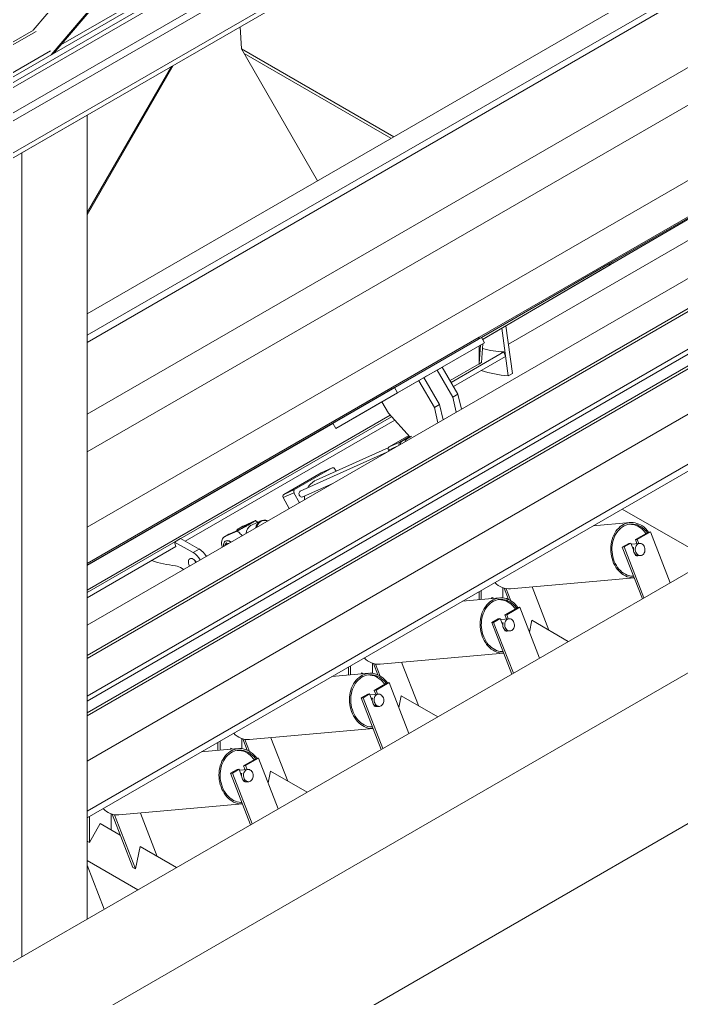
# Model space of a CAD drawing. Header units: millimetres. Extents: x 26816 to 90584, y 11074 to 56542.
# Drawn here: x 75277 to 76352, y 26251 to 27841 of the extents above; entities that cross this region are included whole.
import ezdxf

# ---------------------------------------------------------------- set-up
doc = ezdxf.new("R2010")
doc.units = ezdxf.units.MM
doc.layers.add('MAU_TÍM', color=4, linetype='Continuous', lineweight=25)
doc.layers.add('MAU_XAM', color=8, linetype='Continuous')
doc.layers.add('MAU_XANH', color=5, linetype='Continuous')

msp = doc.modelspace()

# ---------------------------------------------------------------- linework, layer by layer
at = {"layer": 'MAU_TÍM', "linetype": 'Continuous', "lineweight": 0}
for p, q in [((76071.1, 27313.6), (76395.9, 27501)), ((75386.4, 26636.2), (76640.2, 27360)), ((75386.4, 26555), (76718.1, 27323.8)), ((75386.4, 26543.8), (76721.7, 27314.7)), ((76255.9, 27045.7), (76398.4, 26963.5)), ((76268.6, 27023.7), (76208.4, 27018.4)), ((76277.2, 26996.1), (76298.4, 27008.3)), ((76280.3, 26996.3), (76301.5, 27008.6)), ((76298.4, 27008.3), (76301.5, 27008.6)), ((76301.5, 27008.6), (76333.5, 26926)), ((76277.2, 26996.1), (76280.3, 26996.3)), ((76279.7, 26989.6), (76277.2, 26996.1)), ((76282.8, 26989.9), (76280.3, 26996.3)), ((76256, 26983.8), (76266.6, 26989.9)), ((76256, 26983.8), (76259.1, 26984.1)), ((76256, 26983.8), (76288.5, 26900)), ((76259.1, 26984.1), (76269.7, 26990.2)), ((76259.1, 26984.1), (76291.1, 26901.5)), ((76266.6, 26989.9), (76269.7, 26990.2)), ((76269.7, 26990.2), (76274, 26979.2)), ((76284, 26990), (76270.3, 26988.7)), ((76272.4, 26983.2), (76274.3, 26983.4)), ((76276.5, 26972.7), (76277.3, 26970.5)), ((76279.4, 26970.4), (76277.9, 26970.2)), ((76281.2, 26969.6), (76285.8, 26970.1)), ((76074.6, 26916), (76275.4, 26934)), ((76274, 26936.5), (76274.4, 26936.5)), ((76023.2, 26898.3), (76023.2, 26911.4)), ((76026.7, 26898.6), (76026.7, 26913.5)), ((76062.1, 26901.2), (76062.1, 26917.7)), ((76063.8, 26917.1), (76070.9, 26898.8)), ((76067.3, 26916.3), (76074.9, 26896.7)), ((76109.5, 26919.2), (76136.8, 26848.8)), ((76056.5, 26901.3), (75996.3, 26895.9)), ((76044.4, 26902.1), (76043.3, 26900.1)), ((76044.4, 26902.1), (76047.2, 26900.5)), ((76065.1, 26873.6), (76086.3, 26885.8)), ((76068.2, 26873.9), (76089.4, 26886.1)), ((76086.3, 26885.8), (76089.4, 26886.1)), ((76089.4, 26886.1), (76121.4, 26803.6)), ((76043.9, 26861.4), (76054.5, 26867.5)), ((76046.9, 26861.6), (76057.6, 26867.8)), ((76054.5, 26867.5), (76057.6, 26867.8)), ((76057.6, 26867.8), (76061.8, 26856.8)), ((76071.9, 26867.5), (76058.1, 26866.3)), ((76065.1, 26873.6), (76068.2, 26873.9)), ((76067.6, 26867.1), (76065.1, 26873.6)), ((76070.7, 26867.4), (76068.2, 26873.9)), ((76105, 26845.8), (76108.9, 26864.9)), ((76108.9, 26864.9), (76168.2, 26830.6)), ((76043.9, 26861.4), (76046.9, 26861.6)), ((76043.9, 26861.4), (76076.4, 26777.6)), ((76046.9, 26861.6), (76079, 26779.1)), ((76060.3, 26860.8), (76062.2, 26860.9)), ((76064.4, 26850.2), (76065.2, 26848.1)), ((76067.3, 26847.9), (76065.7, 26847.8)), ((76069, 26847.2), (76073.6, 26847.6)), ((75862.4, 26793.6), (76063.2, 26811.5)), ((76061.9, 26814), (76062.2, 26814.1)), ((75811.1, 26775.8), (75811.1, 26789)), ((75814.6, 26776.2), (75814.6, 26791)), ((75850, 26778.8), (75850, 26795.2)), ((75851.7, 26794.7), (75858.8, 26776.4)), ((75855.2, 26793.9), (75862.8, 26774.3)), ((75897.3, 26796.7), (75924.7, 26726.3)), ((75844.4, 26778.8), (75784.1, 26773.4)), ((75844.4, 26778.8), (75784.1, 26773.4)), ((75832.3, 26779.6), (75831.1, 26777.6)), ((75832.3, 26779.6), (75835.1, 26778)), ((75853, 26751.1), (75874.2, 26763.4)), ((75856, 26751.4), (75877.2, 26763.7)), ((75874.2, 26763.4), (75877.2, 26763.7)), ((75877.2, 26763.7), (75909.3, 26681.1)), ((75831.8, 26738.9), (75842.4, 26745)), ((75831.8, 26738.9), (75834.8, 26739.2)), ((75831.8, 26738.9), (75864.3, 26655.1)), ((75834.8, 26739.2), (75845.4, 26745.3)), ((75834.8, 26739.2), (75866.8, 26656.6)), ((75842.4, 26745), (75845.4, 26745.3)), ((75845.4, 26745.3), (75849.7, 26734.3)), ((75859.7, 26745.1), (75846, 26743.8)), ((75859.7, 26745.1), (75846, 26743.8)), ((75848.1, 26738.3), (75850.1, 26738.5)), ((75853, 26751.1), (75856, 26751.4)), ((75855.5, 26744.7), (75853, 26751.1)), ((75858.5, 26744.9), (75856, 26751.4)), ((75892.9, 26723.4), (75896.8, 26742.4)), ((75896.8, 26742.4), (75956.1, 26708.1)), ((75852.2, 26727.7), (75853.1, 26725.6)), ((75855.1, 26725.5), (75853.6, 26725.3)), ((75856.9, 26724.7), (75861.5, 26725.1)), ((75856.9, 26724.7), (75861.5, 26725.1)), ((75650.3, 26671.1), (75851.1, 26689.1)), ((75650.3, 26671.1), (75851.1, 26689.1)), ((75637.8, 26656.3), (75637.8, 26672.8)), ((75685.2, 26674.2), (75712.5, 26603.8)), ((75598.9, 26653.4), (75598.9, 26666.5)), ((75602.5, 26653.7), (75602.5, 26668.6)), ((75620.1, 26657.2), (75619, 26655.2)), ((75620.1, 26657.2), (75623, 26655.5)), ((75639.6, 26672.2), (75646.7, 26653.9)), ((75643, 26671.4), (75650.6, 26651.8)), ((75632.2, 26656.4), (75572, 26651)), ((75640.8, 26628.7), (75662, 26640.9)), ((75643.9, 26629), (75665.1, 26641.2)), ((75662, 26640.9), (75665.1, 26641.2)), ((75665.1, 26641.2), (75697.1, 26558.6)), ((75640.8, 26628.7), (75643.9, 26629)), ((75643.3, 26622.2), (75640.8, 26628.7)), ((75646.4, 26622.5), (75643.9, 26629)), ((75619.6, 26616.4), (75630.2, 26622.6)), ((75619.6, 26616.4), (75622.7, 26616.7)), ((75619.6, 26616.4), (75652.1, 26532.7)), ((75622.7, 26616.7), (75633.3, 26622.8)), ((75622.7, 26616.7), (75654.7, 26534.1)), ((75630.2, 26622.6), (75633.3, 26622.8)), ((75633.3, 26622.8), (75637.6, 26611.8)), ((75647.6, 26622.6), (75633.9, 26621.4)), ((75636, 26615.8), (75638, 26616)), ((75680.7, 26600.9), (75684.6, 26619.9)), ((75684.6, 26619.9), (75744, 26585.7)), ((75640.1, 26605.3), (75640.9, 26603.1)), ((75643, 26603), (75641.5, 26602.9)), ((75644.8, 26602.3), (75649.4, 26602.7)), ((75438.2, 26548.6), (75639, 26566.6)), ((75637.6, 26569.1), (75638, 26569.1)), ((75390.3, 26504.1), (75390.3, 26546.1)), ((75425.7, 26524.5), (75425.7, 26550.3)), ((75427.4, 26549.7), (75461, 26463.3)), ((75430.9, 26548.9), (75465, 26461)), ((75473.1, 26551.8), (75500.4, 26481.4)), ((75386.8, 26506.1), (75386.8, 26544.1)), ((75408, 26534.7), (75390.3, 26504.1)), ((75408, 26534.7), (75440.5, 26515.9)), ((75386.8, 26506.1), (75390.3, 26504.1)), ((75465, 26461), (75472.5, 26497.5)), ((75472.5, 26497.5), (75531.9, 26463.2)), ((75386.4, 26474.4), (75468.8, 26426.8)), ((75386.4, 26474.4), (75468.8, 26426.8)), ((75386.4, 26467.1), (75414.3, 26395.4)), ((75465, 26461), (75461, 26463.3))]:
    msp.add_line(p, q, dxfattribs=at)
at = {"layer": 'MAU_TÍM', "linetype": 'Continuous', "lineweight": 0, "flags": 128}
for points in [[(76298.5, 27008.3), (76296.4, 27011.1), (76294, 27013.7), (76291.4, 27016.1), (76288.6, 27018.2), (76285.7, 27020), (76282.8, 27021.4), (76279.7, 27022.5), (76276.6, 27023.3), (76273.5, 27023.8), (76270.3, 27023.8), (76267.2, 27023.6), (76264.1, 27023), (76261.1, 27022), (76258.1, 27020.7), (76255.3, 27019.1), (76252.7, 27017.1), (76250.1, 27014.9), (76247.8, 27012.4), (76245.6, 27009.6), (76243.7, 27006.6), (76242, 27003.3), (76240.5, 26999.9), (76239.3, 26996.3), (76238.3, 26992.6), (76237.6, 26988.7), (76237.2, 26984.8), (76237.1, 26980.9), (76237.2, 26976.9), (76237.6, 26972.9), (76238.3, 26969), (76239.3, 26965.2), (76240.5, 26961.5), (76241.9, 26957.9), (76243.7, 26954.4), (76245.6, 26951.2), (76247.7, 26948.2), (76250.1, 26945.4), (76252.6, 26942.9), (76255.3, 26940.7), (76258.1, 26938.7), (76261, 26937.1), (76264, 26935.8), (76267.1, 26934.9), (76270.2, 26934.3), (76273.4, 26934), (76275.3, 26934)], [(76296.7, 27007.3), (76295.9, 27008.2), (76293.6, 27010.9), (76291.1, 27013.3), (76288.5, 27015.4), (76285.8, 27017.2), (76282.9, 27018.7), (76279.9, 27019.9), (76276.9, 27020.7), (76273.9, 27021.2), (76270.8, 27021.4), (76267.8, 27021.1), (76264.8, 27020.6), (76261.8, 27019.6), (76259, 27018.4), (76256.3, 27016.8), (76253.7, 27014.9), (76251.2, 27012.7), (76249, 27010.3), (76246.9, 27007.5), (76245, 27004.6), (76243.4, 27001.4), (76242, 26998), (76240.9, 26994.5), (76240, 26990.8), (76239.4, 26987.1), (76239.1, 26983.3), (76239.1, 26979.4), (76239.3, 26975.5), (76239.8, 26971.7), (76240.6, 26967.9), (76241.6, 26964.3), (76242.9, 26960.7), (76244.5, 26957.3), (76246.3, 26954.1), (76248.3, 26951), (76250.5, 26948.2), (76252.9, 26945.7), (76255.4, 26943.4), (76258.1, 26941.5), (76260.9, 26939.8), (76263.8, 26938.5), (76266.8, 26937.5), (76269.9, 26936.8), (76272.9, 26936.5), (76274.4, 26936.5)], [(76294.3, 27005.9), (76292.8, 27007.9), (76290.5, 27010.6), (76288, 27013), (76285.4, 27015.1), (76282.7, 27016.9), (76279.8, 27018.4), (76276.9, 27019.5), (76273.9, 27020.4), (76270.8, 27020.8), (76267.8, 27021), (76266.5, 27020.9)], [(76279.4, 26970.4), (76278, 26971.2), (76276.7, 26972.4), (76275.6, 26973.9), (76274.8, 26975.7), (76274.2, 26977.5), (76273.9, 26979.5), (76274, 26981.5), (76274.3, 26983.4)], [(76288.4, 26970.9), (76289.7, 26971.8), (76290.8, 26973.1), (76291.7, 26974.6), (76292.3, 26976.2), (76292.7, 26978.1), (76292.8, 26979.9), (76292.6, 26981.8), (76292.1, 26983.7), (76291.4, 26985.4), (76290.4, 26986.9), (76289.2, 26988.1), (76287.9, 26989.1), (76286.5, 26989.7), (76285, 26990), (76283.5, 26989.9), (76282, 26989.5), (76280.7, 26988.7), (76279.5, 26987.6), (76278.5, 26986.2), (76277.7, 26984.7), (76277.2, 26982.9), (76277, 26981), (76277, 26979.1), (76277.4, 26977.3), (76278, 26975.5), (76278.8, 26973.9), (76279.9, 26972.5), (76281.2, 26971.4), (76282.6, 26970.6), (76284, 26970.1), (76285.5, 26970), (76287, 26970.3), (76288.4, 26970.9)], [(76086.4, 26885.9), (76084.3, 26888.6), (76081.8, 26891.3), (76079.2, 26893.6), (76076.5, 26895.7), (76073.6, 26897.5), (76070.6, 26899), (76067.6, 26900.1), (76064.5, 26900.9), (76061.3, 26901.3), (76058.2, 26901.4), (76055.1, 26901.1), (76052, 26900.5), (76048.9, 26899.5), (76046, 26898.2), (76043.2, 26896.6), (76040.5, 26894.7), (76038, 26892.4), (76035.7, 26889.9), (76033.5, 26887.1), (76031.6, 26884.1), (76029.8, 26880.9), (76028.4, 26877.4), (76027.1, 26873.8), (76026.2, 26870.1), (76025.5, 26866.3), (76025.1, 26862.4), (76024.9, 26858.4), (76025.1, 26854.4), (76025.5, 26850.5), (76026.2, 26846.6), (76027.1, 26842.7), (76028.3, 26839), (76029.8, 26835.4), (76031.5, 26832), (76033.5, 26828.7), (76035.6, 26825.7), (76037.9, 26823), (76040.5, 26820.4), (76043.1, 26818.2), (76046, 26816.3), (76048.9, 26814.7), (76051.9, 26813.4), (76055, 26812.4), (76058.1, 26811.8), (76061.3, 26811.5), (76063.2, 26811.6)], [(76084.5, 26884.8), (76083.8, 26885.8), (76081.5, 26888.4), (76079, 26890.8), (76076.4, 26893), (76073.6, 26894.8), (76070.8, 26896.3), (76067.8, 26897.4), (76064.8, 26898.3), (76061.8, 26898.8), (76058.7, 26898.9), (76055.7, 26898.7), (76052.6, 26898.1), (76049.7, 26897.2), (76046.9, 26895.9), (76044.1, 26894.4), (76041.5, 26892.5), (76039.1, 26890.3), (76036.8, 26887.8), (76034.7, 26885.1), (76032.9, 26882.1), (76031.3, 26878.9), (76029.9, 26875.6), (76028.8, 26872), (76027.9, 26868.4), (76027.3, 26864.6), (76027, 26860.8), (76026.9, 26856.9), (76027.2, 26853.1), (76027.7, 26849.2), (76028.4, 26845.5), (76029.5, 26841.8), (76030.8, 26838.2), (76032.4, 26834.8), (76034.1, 26831.6), (76036.1, 26828.6), (76038.3, 26825.8), (76040.7, 26823.2), (76043.3, 26821), (76046, 26819), (76048.8, 26817.3), (76051.7, 26816), (76054.7, 26815), (76057.7, 26814.4), (76060.8, 26814), (76062.2, 26814)], [(76082.2, 26883.4), (76080.7, 26885.4), (76078.4, 26888.1), (76075.9, 26890.5), (76073.3, 26892.6), (76070.5, 26894.4), (76067.7, 26895.9), (76064.7, 26897.1), (76061.7, 26897.9), (76058.7, 26898.4), (76055.6, 26898.5), (76054.3, 26898.5)], [(76076.3, 26848.4), (76077.6, 26849.4), (76078.7, 26850.6), (76079.5, 26852.1), (76080.2, 26853.8), (76080.6, 26855.6), (76080.7, 26857.5), (76080.5, 26859.4), (76080, 26861.2), (76079.2, 26862.9), (76078.3, 26864.4), (76077.1, 26865.6), (76075.8, 26866.6), (76074.3, 26867.2), (76072.8, 26867.5), (76071.4, 26867.4), (76069.9, 26867), (76068.6, 26866.2), (76067.4, 26865.1), (76066.4, 26863.8), (76065.6, 26862.2), (76065.1, 26860.4), (76064.9, 26858.6), (76064.9, 26856.7), (76065.2, 26854.8), (76065.9, 26853), (76066.7, 26851.4), (76067.8, 26850.1), (76069, 26848.9), (76070.4, 26848.1), (76071.9, 26847.7), (76073.4, 26847.6), (76074.9, 26847.8), (76076.3, 26848.4)], [(76067.3, 26847.9), (76065.8, 26848.8), (76064.5, 26850), (76063.5, 26851.5), (76062.6, 26853.2), (76062.1, 26855.1), (76061.8, 26857), (76061.9, 26859), (76062.2, 26860.9)], [(75874.3, 26763.4), (75872.1, 26766.1), (75869.7, 26768.8), (75867.1, 26771.2), (75864.3, 26773.3), (75861.5, 26775), (75858.5, 26776.5), (75855.4, 26777.6), (75852.3, 26778.4), (75849.2, 26778.8), (75846, 26778.9), (75842.9, 26778.7), (75839.8, 26778), (75836.8, 26777.1), (75833.9, 26775.8), (75831.1, 26774.2), (75828.4, 26772.2), (75825.9, 26770), (75823.5, 26767.5), (75821.4, 26764.7), (75819.4, 26761.6), (75817.7, 26758.4), (75816.2, 26755), (75815, 26751.4), (75814.1, 26747.7), (75813.4, 26743.8), (75812.9, 26739.9), (75812.8, 26735.9), (75812.9, 26732), (75813.3, 26728), (75814, 26724.1), (75815, 26720.3), (75816.2, 26716.5), (75817.7, 26712.9), (75819.4, 26709.5), (75821.3, 26706.3), (75823.5, 26703.3), (75825.8, 26700.5), (75828.3, 26698), (75831, 26695.7), (75833.8, 26693.8), (75836.7, 26692.2), (75839.8, 26690.9), (75842.9, 26689.9), (75846, 26689.3), (75849.1, 26689.1), (75851.1, 26689.1)], [(75874.3, 26763.4), (75872.1, 26766.1), (75869.7, 26768.8), (75867.1, 26771.2), (75864.3, 26773.3), (75861.5, 26775), (75858.5, 26776.5), (75855.4, 26777.6), (75852.3, 26778.4), (75849.2, 26778.8), (75846, 26778.9), (75842.9, 26778.7), (75839.8, 26778), (75836.8, 26777.1), (75833.9, 26775.8), (75831.1, 26774.2), (75828.4, 26772.2), (75825.9, 26770), (75823.5, 26767.5), (75821.4, 26764.7), (75819.4, 26761.6), (75817.7, 26758.4), (75816.2, 26755), (75815, 26751.4), (75814.1, 26747.7), (75813.4, 26743.8), (75812.9, 26739.9), (75812.8, 26735.9), (75812.9, 26732), (75813.3, 26728), (75814, 26724.1), (75815, 26720.3), (75816.2, 26716.5), (75817.7, 26712.9), (75819.4, 26709.5), (75821.3, 26706.3), (75823.5, 26703.3), (75825.8, 26700.5), (75828.3, 26698), (75831, 26695.7), (75833.8, 26693.8), (75836.7, 26692.2), (75839.8, 26690.9), (75842.9, 26689.9), (75846, 26689.3), (75849.1, 26689.1), (75851.1, 26689.1)], [(75872.4, 26762.4), (75871.7, 26763.3), (75869.4, 26766), (75866.9, 26768.4), (75864.3, 26770.5), (75861.5, 26772.3), (75858.6, 26773.8), (75855.7, 26775), (75852.7, 26775.8), (75849.6, 26776.3), (75846.6, 26776.4), (75843.5, 26776.2), (75840.5, 26775.6), (75837.6, 26774.7), (75834.7, 26773.5), (75832, 26771.9), (75829.4, 26770), (75827, 26767.8), (75824.7, 26765.3), (75822.6, 26762.6), (75820.8, 26759.6), (75819.1, 26756.5), (75817.8, 26753.1), (75816.6, 26749.6), (75815.8, 26745.9), (75815.2, 26742.2), (75814.8, 26738.3), (75814.8, 26734.5), (75815, 26730.6), (75815.5, 26726.8), (75816.3, 26723), (75817.4, 26719.3), (75818.7, 26715.8), (75820.2, 26712.4), (75822, 26709.1), (75824, 26706.1), (75826.2, 26703.3), (75828.6, 26700.8), (75831.2, 26698.5), (75833.9, 26696.5), (75836.7, 26694.9), (75839.6, 26693.5), (75842.6, 26692.5), (75845.6, 26691.9), (75848.7, 26691.6), (75850.1, 26691.6)], [(75872.4, 26762.4), (75871.7, 26763.3), (75869.4, 26766), (75866.9, 26768.4), (75864.3, 26770.5), (75861.5, 26772.3), (75858.6, 26773.8), (75855.7, 26775), (75852.7, 26775.8), (75849.6, 26776.3), (75846.6, 26776.4), (75843.5, 26776.2), (75840.5, 26775.6), (75837.6, 26774.7), (75834.7, 26773.5), (75832, 26771.9), (75829.4, 26770), (75827, 26767.8), (75824.7, 26765.3), (75822.6, 26762.6), (75820.8, 26759.6), (75819.1, 26756.5), (75817.8, 26753.1), (75816.6, 26749.6), (75815.8, 26745.9), (75815.2, 26742.2), (75814.8, 26738.3), (75814.8, 26734.5), (75815, 26730.6), (75815.5, 26726.8), (75816.3, 26723), (75817.4, 26719.3), (75818.7, 26715.8), (75820.2, 26712.4), (75822, 26709.1), (75824, 26706.1), (75826.2, 26703.3), (75828.6, 26700.8), (75831.2, 26698.5), (75833.9, 26696.5), (75836.7, 26694.9), (75839.6, 26693.5), (75842.6, 26692.5), (75845.6, 26691.9), (75848.7, 26691.6), (75850.1, 26691.6)], [(75870, 26761), (75868.5, 26763), (75866.2, 26765.6), (75863.8, 26768), (75861.2, 26770.1), (75858.4, 26772), (75855.5, 26773.5), (75852.6, 26774.6), (75849.6, 26775.4), (75846.6, 26775.9), (75843.7, 26776.1)], [(75870, 26761), (75868.5, 26763), (75866.2, 26765.6), (75863.8, 26768), (75861.2, 26770.1), (75858.4, 26772), (75855.5, 26773.5), (75852.6, 26774.6), (75849.6, 26775.4), (75846.6, 26775.9), (75843.7, 26776.1)], [(75855.1, 26725.5), (75853.7, 26726.3), (75852.4, 26727.5), (75851.3, 26729), (75850.5, 26730.7), (75849.9, 26732.6), (75849.7, 26734.6), (75849.7, 26736.6), (75850.1, 26738.5)], [(75855.1, 26725.5), (75853.7, 26726.3), (75852.4, 26727.5), (75851.3, 26729), (75850.5, 26730.7), (75849.9, 26732.6), (75849.7, 26734.6), (75849.7, 26736.6), (75850.1, 26738.5)], [(75864.2, 26726), (75865.4, 26726.9), (75866.5, 26728.1), (75867.4, 26729.6), (75868.1, 26731.3), (75868.4, 26733.1), (75868.5, 26735), (75868.3, 26736.9), (75867.9, 26738.7), (75867.1, 26740.4), (75866.1, 26741.9), (75865, 26743.2), (75863.6, 26744.1), (75862.2, 26744.8), (75860.7, 26745.1), (75859.2, 26745), (75857.8, 26744.6), (75856.4, 26743.8), (75855.2, 26742.7), (75854.2, 26741.3), (75853.5, 26739.7), (75853, 26738), (75852.7, 26736.1), (75852.8, 26734.2), (75853.1, 26732.3), (75853.7, 26730.6), (75854.6, 26729), (75855.7, 26727.6), (75856.9, 26726.5), (75858.3, 26725.7), (75859.8, 26725.2), (75861.3, 26725.1), (75862.8, 26725.4), (75864.2, 26726)], [(75864.2, 26726), (75865.4, 26726.9), (75866.5, 26728.1), (75867.4, 26729.6), (75868.1, 26731.3), (75868.4, 26733.1), (75868.5, 26735), (75868.3, 26736.9), (75867.9, 26738.7), (75867.1, 26740.4), (75866.1, 26741.9), (75865, 26743.2), (75863.6, 26744.1), (75862.2, 26744.8), (75860.7, 26745.1), (75859.2, 26745), (75857.8, 26744.6), (75856.4, 26743.8), (75855.2, 26742.7), (75854.2, 26741.3), (75853.5, 26739.7), (75853, 26738), (75852.7, 26736.1), (75852.8, 26734.2), (75853.1, 26732.3), (75853.7, 26730.6), (75854.6, 26729), (75855.7, 26727.6), (75856.9, 26726.5), (75858.3, 26725.7), (75859.8, 26725.2), (75861.3, 26725.1), (75862.8, 26725.4), (75864.2, 26726)], [(75662.1, 26640.9), (75660, 26643.7), (75657.6, 26646.3), (75655, 26648.7), (75652.2, 26650.8), (75649.3, 26652.6), (75646.4, 26654), (75643.3, 26655.2), (75640.2, 26655.9), (75637.1, 26656.4), (75633.9, 26656.5), (75630.8, 26656.2), (75627.7, 26655.6), (75624.7, 26654.6), (75621.8, 26653.3), (75618.9, 26651.7), (75616.3, 26649.8), (75613.7, 26647.5), (75611.4, 26645), (75609.2, 26642.2), (75607.3, 26639.2), (75605.6, 26636), (75604.1, 26632.5), (75602.9, 26628.9), (75601.9, 26625.2), (75601.2, 26621.4), (75600.8, 26617.4), (75600.7, 26613.5), (75600.8, 26609.5), (75601.2, 26605.6), (75601.9, 26601.6), (75602.9, 26597.8), (75604.1, 26594.1), (75605.5, 26590.5), (75607.3, 26587.1), (75609.2, 26583.8), (75611.3, 26580.8), (75613.7, 26578), (75616.2, 26575.5), (75618.9, 26573.3), (75621.7, 26571.4), (75624.6, 26569.7), (75627.6, 26568.4), (75630.7, 26567.5), (75633.8, 26566.9), (75637, 26566.6), (75638.9, 26566.6)], [(75660.3, 26639.9), (75659.5, 26640.9), (75657.2, 26643.5), (75654.8, 26645.9), (75652.1, 26648), (75649.4, 26649.9), (75646.5, 26651.4), (75643.6, 26652.5), (75640.5, 26653.4), (75637.5, 26653.8), (75634.4, 26654), (75631.4, 26653.7), (75628.4, 26653.2), (75625.4, 26652.3), (75622.6, 26651), (75619.9, 26649.4), (75617.3, 26647.5), (75614.8, 26645.3), (75612.6, 26642.9), (75610.5, 26640.1), (75608.6, 26637.2), (75607, 26634), (75605.6, 26630.6), (75604.5, 26627.1), (75603.6, 26623.4), (75603, 26619.7), (75602.7, 26615.9), (75602.7, 26612), (75602.9, 26608.2), (75603.4, 26604.3), (75604.2, 26600.6), (75605.2, 26596.9), (75606.5, 26593.3), (75608.1, 26589.9), (75609.9, 26586.7), (75611.9, 26583.6), (75614.1, 26580.9), (75616.5, 26578.3), (75619, 26576.1), (75621.7, 26574.1), (75624.5, 26572.4), (75627.4, 26571.1), (75630.4, 26570.1), (75633.5, 26569.4), (75636.5, 26569.1), (75638, 26569.1)], [(75657.9, 26638.5), (75656.4, 26640.5), (75654.1, 26643.2), (75651.6, 26645.6), (75649, 26647.7), (75646.3, 26649.5), (75643.4, 26651), (75640.5, 26652.2), (75637.5, 26653), (75634.4, 26653.5), (75631.4, 26653.6), (75630.1, 26653.5)], [(75643, 26603), (75641.6, 26603.9), (75640.3, 26605.1), (75639.2, 26606.6), (75638.4, 26608.3), (75637.8, 26610.2), (75637.5, 26612.1), (75637.6, 26614.1), (75638, 26616)], [(75652, 26603.5), (75653.3, 26604.5), (75654.4, 26605.7), (75655.3, 26607.2), (75655.9, 26608.9), (75656.3, 26610.7), (75656.4, 26612.6), (75656.2, 26614.4), (75655.7, 26616.3), (75655, 26618), (75654, 26619.5), (75652.8, 26620.7), (75651.5, 26621.7), (75650.1, 26622.3), (75648.6, 26622.6), (75647.1, 26622.5), (75645.6, 26622.1), (75644.3, 26621.3), (75643.1, 26620.2), (75642.1, 26618.9), (75641.3, 26617.3), (75640.8, 26615.5), (75640.6, 26613.7), (75640.6, 26611.8), (75641, 26609.9), (75641.6, 26608.1), (75642.4, 26606.5), (75643.5, 26605.1), (75644.8, 26604), (75646.2, 26603.2), (75647.6, 26602.8), (75649.1, 26602.7), (75650.6, 26602.9), (75652, 26603.5)]]:
    msp.add_lwpolyline(points, dxfattribs=at)
at = {"layer": 'MAU_TÍM', "linetype": 'Continuous', "lineweight": 0}
for centre, radius, start, end in [((76280.6, 26976.2), 6.59, 239.8211, 274.7066), ((76072.5, 26948), 32, 222.5724, 273.6235), ((76068.5, 26853.8), 6.59, 239.8211, 274.7066), ((75860.4, 26825.5), 32, 222.5699, 273.6234), ((75856.4, 26731.3), 6.59, 239.8211, 274.7066), ((75648.3, 26703), 32, 222.5675, 273.6233), ((75644.2, 26608.8), 6.59, 239.8211, 274.7066), ((75436.1, 26580.6), 32, 222.5651, 273.6233)]:
    msp.add_arc(centre, radius, start, end, dxfattribs=at)
at = {"layer": 'MAU_XAM', "linetype": 'Continuous', "lineweight": 0}
for p, q in [((78692.2, 28287.6), (69146.2, 22776.9)), ((78833.6, 28206), (69287.6, 22695.2)), ((78833.6, 27961), (69287.6, 22450.3))]:
    msp.add_line(p, q, dxfattribs=at)
at = {"layer": 'MAU_XANH', "linetype": 'Continuous', "lineweight": 0}
for p, q in [((77154.2, 28828.7), (69977.1, 24685.4)), ((77154.2, 28820.5), (69977.1, 24677.2)), ((70048.2, 24735.9), (77077, 28793.6)), ((77154.2, 28714.4), (69977.1, 24571.1)), ((77154.2, 28706.2), (69977.1, 24562.9)), ((76622.9, 28472.5), (75159.4, 27627.7)), ((76628.5, 28462.7), (75165.6, 27618.2)), ((75328.2, 27784), (75805.9, 28345.1)), ((75332.5, 27786.5), (75810.1, 28347.6)), ((76695.3, 28118.7), (75386.4, 27363.1)), ((76766, 28113), (75386.4, 27316.6)), ((76725.7, 28101.1), (75386.4, 27328)), ((75343.9, 27799.9), (75680.8, 27994.4)), ((76875.6, 27998.2), (75386.4, 27138.6)), ((76769.5, 27998.2), (75386.4, 27199.8)), ((75434.9, 27983.5), (75298.9, 27823.8)), ((76875.6, 27875.8), (75386.4, 27016.1)), ((75066.1, 27684.7), (75303.6, 27821.9)), ((75299.2, 27823.9), (75073.8, 27693.8)), ((75635, 27829.2), (75637.1, 27793.5)), ((74990.3, 27595.8), (75327.2, 27790.3)), ((75328.2, 27784), (75332.5, 27786.5)), ((75884.6, 27650.7), (75637.1, 27793.6)), ((75637.1, 27793.5), (75760.8, 27579.2)), ((75880.2, 27648.1), (75641.5, 27785.9)), ((75386.4, 27523.9), (75526.6, 27766.6)), ((75386.4, 27527.5), (75523.4, 27764.7)), ((75386.4, 26807.9), (77041.1, 27763.1)), ((75386.4, 26803), (77041.1, 27758.2)), ((75386.4, 27685.7), (75280.4, 27624.4)), ((75386.4, 26741.7), (77025.9, 27688.2)), ((75386.4, 26379.3), (75386.4, 27685.7)), ((75386.4, 26733.6), (77029.4, 27682)), ((75386.4, 26714.8), (77041.1, 27670)), ((75386.4, 26709.9), (77041.1, 27665.1)), ((75280.4, 26318), (75280.4, 27624.4)), ((76400.1, 27540), (76022.1, 27321.8)), ((76398.1, 27541.2), (76023.5, 27325)), ((76400.2, 27540), (76235.7, 27445)), ((76240.5, 27445.3), (76401.7, 27539.1)), ((76240.8, 27445.5), (76401.7, 27539.1)), ((75386.4, 26856.9), (76419.5, 27453.3)), ((76235.7, 27445), (76027.2, 27324.6)), ((76029.1, 27321.3), (76236, 27442.7)), ((76029.8, 27321.7), (76239.6, 27444.7)), ((76236, 27442.7), (76233.8, 27444)), ((76240.5, 27445.3), (76238.3, 27446.5)), ((76077.5, 27266.2), (76067, 27343.5)), ((76023.5, 27325), (75386.4, 26957.2)), ((75885.7, 27243), (76027.1, 27324.7)), ((76032.1, 27316), (76027.1, 27324.7)), ((76070.4, 27262.1), (76060, 27339.4)), ((76022.1, 27321.8), (75386.4, 26954.8)), ((75890.7, 27234.4), (76032.1, 27316)), ((76032.1, 27316), (75963.5, 27276.4)), ((76023.5, 27281.7), (76025.7, 27312.3)), ((76023.5, 27311.1), (76023.5, 27281.7)), ((76027.1, 27283.7), (76029.3, 27314.4)), ((76029.8, 27321.7), (76029.1, 27321.3)), ((76029.7, 27320.2), (76029.8, 27321.7)), ((75977.9, 27251.5), (76063.7, 27301)), ((75981.7, 27245), (76066.1, 27293.7)), ((76063.7, 27301), (76066.1, 27293.7)), ((76023.5, 27281.7), (75976.2, 27254.4)), ((76022.8, 27281.3), (76027.1, 27283.7)), ((76027.1, 27283.7), (76023.5, 27281.7)), ((75933.8, 27259.2), (75955.1, 27271.5)), ((75980.4, 27227.7), (75955, 27271.5)), ((75955.1, 27271.5), (75963.6, 27276.4)), ((75963.6, 27276.4), (75963.5, 27276.4)), ((75988.9, 27232.6), (75963.5, 27276.4)), ((76077.5, 27266.2), (76070.4, 27262.1)), ((75865.3, 27219.7), (75925.4, 27254.4)), ((75950.7, 27210.5), (75925.3, 27254.3)), ((75925.4, 27254.4), (75933.9, 27259.3)), ((75933.9, 27259.3), (75933.8, 27259.2)), ((75959.2, 27215.4), (75933.8, 27259.2)), ((75785.7, 27185.3), (75885.7, 27243)), ((75790.7, 27176.6), (75890.7, 27234.4)), ((75890.7, 27234.4), (75885.7, 27243)), ((75988.9, 27232.6), (75980.4, 27227.7)), ((75994.7, 27208), (75988.9, 27232.6)), ((75865.3, 27219.7), (75790.7, 27176.6)), ((75865.3, 27219.7), (75875.9, 27201.4)), ((75950.7, 27210.5), (75959.2, 27215.4)), ((75965, 27190.9), (75959.2, 27215.4)), ((75986.2, 27203.1), (75980.4, 27227.7)), ((75878.8, 27198.2), (75386.4, 26913.9)), ((75875.9, 27201.4), (75911.1, 27162.7)), ((75956.5, 27186), (75950.7, 27210.5)), ((75386.4, 26910), (75881.2, 27195.6)), ((75785.7, 27185.2), (75386.4, 26954.7)), ((75786, 27184.7), (75386.4, 26954.1)), ((75546, 26993.4), (75886.4, 27189.9)), ((75790.7, 27176.6), (75785.7, 27185.3)), ((75909, 27165), (75877.3, 27146.6)), ((75877.3, 27146.6), (75894.7, 27154.5)), ((75910.4, 27163.5), (75894.7, 27154.5)), ((75910.7, 27163.1), (75898.1, 27155.9)), ((75905.5, 27159.2), (75898.1, 27155.9)), ((75913.7, 27163.9), (75905.5, 27159.2)), ((75873.2, 27137.9), (75732.8, 27074.6)), ((75876.5, 27145.9), (75758.4, 27092.7)), ((75876.3, 27141.5), (75890.4, 27147.8)), ((75876.3, 27141.5), (75877.1, 27140.1)), ((75767, 27104.6), (75706.2, 27069.5)), ((75784.4, 27112.5), (75723.6, 27077.4)), ((75784.4, 27112.5), (75767, 27104.6)), ((75767.2, 27104.7), (75767, 27104.6)), ((75784.6, 27112.6), (75767.2, 27104.7)), ((75790.9, 27107.3), (75789.1, 27110.6)), ((75736.9, 27065.5), (75786.6, 27087.9)), ((75758.4, 27092.7), (75755.9, 27091.4)), ((75722.6, 27072.2), (75705.2, 27064.4)), ((75723.6, 27077.4), (75706.2, 27069.5)), ((75722.6, 27072.2), (75731.3, 27056)), ((75705.2, 27064.4), (75714.8, 27046.4)), ((75653.5, 27023.3), (75632.9, 27014)), ((75638, 27014.3), (75653.5, 27023.3)), ((75640, 27018.1), (75660.1, 27027.2)), ((75668.7, 27026.5), (75653.4, 27019.6)), ((75660.1, 27027.2), (75663.5, 27024.2)), ((75610.3, 27001), (75630.4, 27010)), ((75617.4, 27005), (75638, 27014.3)), ((75639.4, 27017.8), (75632.3, 27013.7)), ((75640, 27018.1), (75632.9, 27014)), ((75639.4, 27017.8), (75640, 27018.1)), ((75652.2, 27019), (75653.4, 27019.6)), ((75528.5, 26992), (75538.4, 26997.7)), ((75530.9, 26984.7), (75528.5, 26992)), ((75528.5, 26992), (75558.6, 26975.1)), ((75538.4, 26997.7), (75568.5, 26980.8)), ((75616.7, 27004.7), (75609.7, 27000.6)), ((75617.4, 27005), (75610.3, 27001)), ((75611.6, 26993.7), (75611.2, 26993.5)), ((75614, 26989.3), (75613.1, 26991.1)), ((75617.4, 27005), (75616.7, 27004.7)), ((75386.4, 26901.3), (75530.9, 26984.7)), ((75558.6, 26975.1), (75568.5, 26980.8)), ((75613.7, 26989.2), (75611.3, 26987.8)), ((75614, 26989.3), (75613.7, 26989.2)), ((75540.9, 26948.9), (75543, 26947.3))]:
    msp.add_line(p, q, dxfattribs=at)
at = {"layer": 'MAU_XANH', "linetype": 'Continuous', "lineweight": 0, "flags": 128}
for points in [[(75736.9, 27065.5), (75736.2, 27065.3), (75735.1, 27065.2), (75733.9, 27065.6), (75732.8, 27066.2), (75731.9, 27067.2), (75731.2, 27068.3), (75730.8, 27069.6), (75730.6, 27070.9), (75730.8, 27072.2), (75731.3, 27073.3), (75732.1, 27074.1), (75732.8, 27074.6)], [(75606.1, 26983.7), (75606, 26984.2), (75605.4, 26986.7), (75605.1, 26989.2), (75605.1, 26991.6), (75605.4, 26993.8), (75605.9, 26995.7), (75606.7, 26997.5), (75607.7, 26998.9), (75608.9, 27000.1), (75610.3, 27001)], [(75608.2, 26984.9), (75608.1, 26986.4), (75608.2, 26988.2), (75608.5, 26989.9), (75609.1, 26991.3), (75610, 26992.5), (75611, 26993.4), (75612.3, 26994), (75613.6, 26994.2), (75615.2, 26994.1), (75616.8, 26993.7), (75618.4, 26992.9), (75620.1, 26991.9), (75620.2, 26991.8)], [(75611.6, 26993.7), (75612.6, 26994.2), (75614, 26994.4), (75615.5, 26994.3), (75617.1, 26993.9), (75618.8, 26993.1), (75620.4, 26992.1), (75620.5, 26992)], [(75613.3, 26987.9), (75612.6, 26987.8), (75611.5, 26987.6)], [(75563.9, 26959.3), (75563.8, 26959.3), (75562.7, 26960.9), (75561.4, 26962.3), (75560.1, 26963.5), (75558.7, 26964.4), (75557.3, 26965.1), (75556, 26965.4), (75554.7, 26965.4), (75553.6, 26965), (75552.7, 26964.4), (75551.9, 26963.5), (75551.4, 26962.3), (75551.1, 26960.9), (75551.1, 26959.3), (75551.3, 26957.6), (75551.7, 26955.8), (75552.4, 26954), (75552.9, 26953)]]:
    msp.add_lwpolyline(points, dxfattribs=at)
at = {"layer": 'MAU_XANH', "linetype": 'Continuous', "lineweight": 0}
for centre, radius, start, end in [((76071.3, 27461.9), 161.1, 254.6756, 267.3182), ((76086.9, 27455.1), 193.7, 251.9313, 265.1202), ((75896.9, 27151.4), 3.78, 126.1442, 208.0119), ((75901.7, 27150.4), 6.55, 122.629, 178.5778), ((75908.8, 27153.9), 6.23, 121.5738, 171.1274), ((75879.6, 27143.5), 3.83, 126.4162, 212.7589), ((75785.8, 27109.2), 3.55, 22.4093, 113.8021), ((75771.5, 27064.8), 30.8, 120.4523, 150.6503), ((75725.9, 27074.3), 3.83, 126.4162, 212.7589), ((75708.4, 27066.4), 3.83, 126.4162, 212.7589), ((75783.8, 27060), 44.3, 170.9281, 178.992), ((75675.6, 27012.9), 15.3, 121.7219, 171.9111), ((75676.1, 27013), 14.4, 121.614, 168.2532), ((75674.4, 27013.5), 14.2, 65.9627, 118.7868), ((75675, 27013.6), 13.4, 69.8318, 118.8892), ((75636.4, 27006.7), 8.11, 115.3798, 153.1609), ((75660.5, 27005.7), 15.6, 122.0084, 178.8184), ((75615.8, 26986.3), 5.47, 119.5451, 175.4001), ((75616.3, 26986.5), 5.63, 127.0844, 174.0599), ((75541.1, 26946.2), 33.8, 29.9267, 58.863), ((75551, 26951.9), 33.8, 29.9267, 58.863), ((75613.3, 26984.5), 3.85, 115.9956, 161.2508), ((75613.1, 26984.3), 3.63, 115.6165, 155.0224), ((75613.2, 26984.1), 4.19, 79.9155, 112.334), ((75615.6, 26985.6), 4.02, 79.2352, 113.0144), ((75552.3, 27148.9), 196.6, 251.9836, 263.4732), ((75578.4, 26966.8), 17.6, 194.6001, 207.5437), ((75526.5, 26930.7), 23.2, 51.6376, 81.3625)]:
    msp.add_arc(centre, radius, start, end, dxfattribs=at)
for major_axis in [(6.97, 4.06), (1.99, 1.16)]:
    msp.add_ellipse((76241, 27445.6), major_axis=major_axis, ratio=0.003452, start_param=1.642838, end_param=2.358091, dxfattribs=at)
msp.add_open_spline([(76022.1, 27321.8), (76022.3, 27321.9), (76022.7, 27322.3), (76023.2, 27323), (76023.5, 27323.9), (76023.5, 27324.6), (76023.5, 27325)], degree=3, dxfattribs=at)
for points, knots in [([(75660.1, 27027.2), (75659.7, 27026.9), (75658.8, 27026.2), (75657.1, 27025.1), (75655, 27023.8), (75652.5, 27022.2), (75649.6, 27020.5), (75646.3, 27018.6), (75642.2, 27016.4), (75636.8, 27013.4), (75632.8, 27011.3), (75630.4, 27010)], [0, 0, 0, 0, 0.099638, 0.199638, 0.308642, 0.419993, 0.504701, 0.592085, 0.706104, 0.823261, 1, 1, 1, 1]), ([(75630.4, 27010), (75632.1, 27008.6), (75634.6, 27006.5), (75637.3, 27003.9), (75638.3, 27002.8), (75638.6, 27002.4)], [0, 0, 0, 0, 0.593292, 0.893369, 1, 1, 1, 1])]:
    msp.add_open_spline(points, degree=3, knots=knots, dxfattribs=at)

doc.saveas('drawing.dxf')
